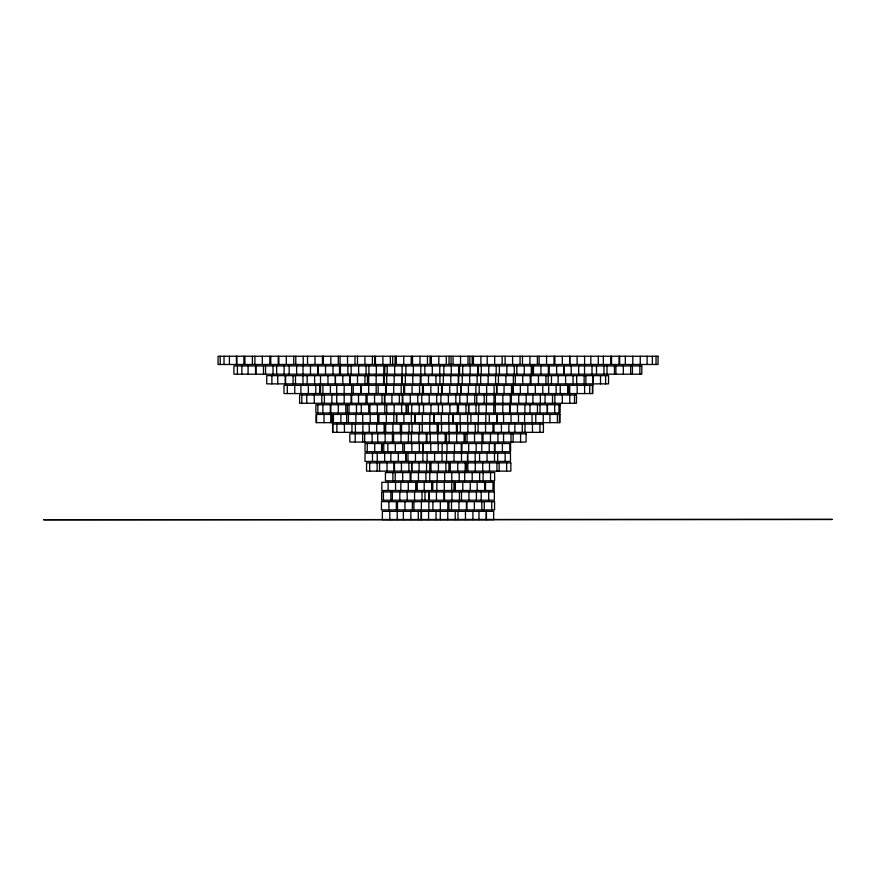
<?xml version="1.0" encoding="UTF-8"?>
<svg xmlns="http://www.w3.org/2000/svg" width="876" height="876" viewBox="0 0 876 876"><rect width="100%" height="100%" fill="white"/><g stroke="black" fill="none" stroke-linecap="round" stroke-linejoin="round"><path stroke-width="1.31" d="M493.703 519.599L382.363 519.599L382.363 511.354L493.703 511.354L493.637 519.599M656.036 356.247L656.036 364.482M652.379 356.247L652.379 364.482M647.101 356.247L647.101 364.482M640.247 356.247L640.247 364.482M639.874 365.938L639.874 374.183M632.79 356.247L632.79 364.482M632.417 365.938L632.417 374.183M630.611 365.938L630.611 374.183M625.333 356.247L625.333 364.482M623.362 365.938L623.362 374.183M619.65 356.247L619.65 364.482M619.003 356.247L619.003 364.482M615.905 365.938L615.905 374.183M614.459 365.938L614.459 374.183M611.547 356.247L611.547 364.482M610.813 356.247L610.813 364.482M606.991 365.938L606.991 374.183M605.623 375.64L605.623 383.874M603.969 365.938L603.969 374.183M603.356 356.247L603.356 364.482M600.52 375.64L600.52 383.874M598.297 356.247L598.297 364.482M596.512 365.938L596.512 374.183M593.326 375.64L593.326 383.874M593.063 375.64L593.063 383.874M592.439 385.33L592.439 393.565M592.001 365.938L592.001 374.183M590.84 356.247L590.84 364.482M589.723 385.33L589.723 393.565M585.869 375.64L585.869 383.874M584.588 356.247L584.588 364.482M584.544 365.938L584.544 374.183M584.62 385.33L584.62 393.565M584.139 375.64L584.139 383.874M578.664 365.938L578.664 374.183M577.131 356.247L577.131 364.482M577.164 385.33L577.164 393.565M576.671 375.64L576.671 383.874M574.503 395.021L574.503 403.267M573.068 375.64L573.068 383.874M571.207 365.938L571.207 374.183M569.794 356.247L569.794 364.482M569.707 385.33L569.707 393.565M569.772 395.021L569.772 403.267M569.674 356.247L569.674 364.482M568.633 385.33L568.633 393.565M567.703 385.33L567.703 393.565M565.6 375.64L565.6 383.874M564.078 365.938L564.078 374.183M563.739 365.938L563.739 374.183M562.326 356.247L562.326 364.482M562.315 395.021L562.315 403.267M560.246 385.33L560.246 393.565M559.435 414.414L559.435 422.648M558.965 404.723L558.965 412.957M558.143 375.64L558.143 383.874M557.41 414.414L557.41 422.648M556.621 365.938L556.621 374.183M556.15 385.33L556.15 393.565M554.869 356.247L554.869 364.482M554.858 395.021L554.858 403.267M554.705 404.723L554.705 412.957M554.015 356.247L554.015 364.482M552.526 395.021L552.526 403.267M551.453 375.64L551.453 383.874M549.953 414.414L549.953 422.648M549.164 365.938L549.164 374.183M548.694 385.33L548.694 393.565M548.398 365.938L548.398 374.183M548.19 375.64L548.19 383.874M547.467 404.723L547.467 412.957M547.248 404.723L547.248 412.957M546.558 356.247L546.558 364.482M545.923 375.64L545.923 383.874M545.069 395.021L545.069 403.267M543.24 414.414L543.24 422.648M542.791 385.33L542.791 393.565M540.941 365.938L540.941 374.183M540.372 395.021L540.372 403.267M540.01 404.723L540.01 412.957M539.923 424.104L539.923 432.35M539.101 356.247L539.101 364.482M538.466 375.64L538.466 383.874M537.393 356.247L537.393 364.482M537.448 404.723L537.448 412.957M535.784 414.414L535.784 422.648M535.324 385.33L535.324 393.565M533.473 365.938L533.473 374.183M532.915 395.021L532.915 403.267M532.466 424.104L532.466 432.35M532.006 365.938L532.006 374.183M532.039 414.414L532.039 422.648M531.743 365.938L531.743 374.183M531.305 365.938L531.305 374.183M531.009 375.64L531.009 383.874M530.221 375.64L530.221 383.874M529.936 356.247L529.936 364.482M529.991 404.723L529.991 412.957M527.823 385.33L527.867 393.565M526.202 395.021L526.202 403.267M524.998 424.104L524.998 432.35M524.921 404.723L524.921 412.957M524.582 414.414L524.582 422.648M524.286 365.938L524.286 374.183M522.753 375.64L522.753 383.874M522.479 356.247L522.479 364.482M522.304 424.104L522.304 432.35M520.585 433.806L520.585 442.041M520.366 385.33L520.366 393.565M520.059 356.247L520.059 364.482M518.745 395.021L518.745 403.267M518.482 414.414L518.482 422.648M517.453 404.723L517.453 412.957M516.829 365.938L516.829 374.183M515.296 375.64L515.296 383.874M514.847 424.104L514.847 432.35M514.289 365.938L514.289 374.183M513.369 375.64L513.369 383.874M513.292 385.33L513.292 393.565M513.128 433.806L513.128 442.041M512.909 385.33L512.909 393.565M512.602 356.247L512.602 364.482M511.507 385.33L511.507 393.565M511.277 395.021L511.277 403.267M511.026 414.414L511.026 422.648M511.026 433.806L511.026 442.041M510.303 395.021L510.303 403.267M510.215 404.723L510.215 412.957M509.996 404.723L509.996 412.957M509.876 443.497L509.876 451.731M508.868 424.104L508.868 432.35M506.832 365.938L506.832 374.183M506.624 462.889L506.624 471.124M505.901 375.64L505.901 383.874M505.102 356.247L505.134 364.482M505.134 453.188L505.134 461.433M504.05 385.33L504.05 393.565M503.569 414.414L503.569 422.648M503.558 433.806L503.558 442.041M502.846 395.021L502.846 403.267M502.758 404.723L502.758 412.957M502.408 443.497L502.408 451.731M502.134 356.247L502.134 364.482M501.411 424.104L501.411 432.35M499.375 365.938L499.375 374.183M499.167 462.889L499.167 471.124M498.444 375.64L498.444 383.874M497.929 433.806L497.929 442.041M497.678 453.188L497.678 461.433M497.207 414.414L497.207 422.648M496.966 462.889L496.966 471.124M496.867 385.33L496.867 393.565M496.747 414.414L496.747 422.648M496.582 385.33L496.582 393.565M496.199 365.938L496.199 374.183M495.597 375.64L495.597 383.874M495.389 395.021L495.389 403.267M495.301 404.723L495.301 412.957M494.951 443.497L494.951 451.731M494.677 356.247L494.677 364.482M494.458 443.497L494.458 451.731M494.502 453.188L494.502 461.433M494.108 385.33L494.108 393.565M493.976 395.021L493.976 403.267M493.954 424.104L493.954 432.35M493.757 404.723L493.757 412.957M492.991 424.104L492.991 432.35M493.002 482.271L493.002 490.516M491.721 501.663L491.721 509.898M490.56 472.58L490.56 480.815M490.461 433.806L490.461 442.041M489.509 462.889L489.509 471.124M489.29 414.414L489.29 422.648M489.224 443.497L489.224 451.731M488.742 365.938L488.742 374.183M488.666 491.962L488.666 500.207M488.14 375.64L488.14 383.874M487.209 356.247L487.209 364.482M487.045 453.188L487.045 461.433M486.64 385.33L486.64 393.565M486.509 395.021L486.509 403.267M486.3 404.723L486.3 412.957M486.432 511.354L486.432 519.599M486.246 511.354L486.246 519.599M485.808 414.414L485.808 422.648M485.534 424.104L485.534 432.35M485.545 482.271L485.545 490.516M484.614 482.271L484.614 490.516M484.187 395.021L484.187 403.267M484.264 501.663L484.264 509.898M483.103 472.58L483.103 480.815M483.005 433.806L483.005 442.041M482.731 462.889L482.731 471.124M481.997 433.806L481.997 442.041M481.767 443.497L481.767 451.731M481.833 501.663L481.833 509.898M481.274 365.938L481.274 374.183M481.209 491.962L481.209 500.207M480.913 356.247L480.913 364.482M480.672 375.64L480.672 383.874M479.577 453.188L479.577 461.433M479.654 472.58L479.654 480.815M479.183 385.33L479.183 393.565M478.833 404.723L478.833 412.957M478.975 511.354L478.975 519.599M478.395 365.938L478.395 374.183M478.351 414.414L478.351 422.648M478.077 424.104L478.077 432.35M477.628 365.938L477.628 374.183M477.146 375.64L477.146 383.874M477.157 482.271L477.157 490.516M476.73 395.021L476.73 403.267M476.402 491.962L476.402 500.207M476.161 443.497L476.161 451.731M475.898 385.33L475.898 393.565M475.975 404.723L475.975 412.957M475.296 424.104L475.296 432.35M475.175 453.188L475.175 461.433M475.274 462.889L475.274 471.124M474.737 395.021L474.737 403.267M474.54 433.806L474.54 442.041M474.376 501.663L474.376 509.898M473.456 356.247L473.456 364.482M472.92 511.354L472.92 519.599M472.186 356.247L472.186 364.482M472.197 472.58L472.197 480.815M470.894 414.414L470.894 422.648M470.259 482.271L470.259 490.516M470.171 365.938L470.171 374.183M469.843 356.247L469.843 364.482M469.689 375.64L469.689 383.874M468.791 404.723L468.791 412.957M468.945 491.962L468.945 500.207M468.704 443.497L468.704 451.731M468.441 385.33L468.441 393.565M468.518 404.723L468.518 412.957M467.992 356.247L467.992 364.482M467.839 424.104L467.839 432.35M467.718 453.188L467.718 461.433M467.817 462.889L467.817 471.124M467.587 414.414L467.587 422.648M467.499 453.188L467.499 461.433M467.28 395.021L467.28 403.267M467.083 433.806L467.083 442.041M466.919 501.663L466.919 509.898M466.448 462.889L466.448 471.124M466.415 501.663L466.415 509.898M465.966 404.723L465.966 412.957M465.463 511.354L465.463 519.599M465.255 433.806L465.255 442.041M465.189 462.889L465.189 471.124M464.729 472.58L464.729 480.815M464.105 433.806L464.105 442.041M462.802 482.271L462.802 490.516M462.703 365.938L462.703 374.183M462.232 375.64L462.232 383.874M461.937 443.497L461.937 451.731M461.488 453.188L461.488 461.433M461.488 491.962L461.488 500.207M461.247 443.497L461.247 451.731M460.984 385.33L460.984 393.565M460.634 385.33L460.634 393.565M460.535 356.247L460.535 364.482M460.371 424.104L460.371 432.35M460.13 414.414L460.13 422.648M459.823 395.021L459.823 403.267M459.539 365.938L459.539 374.183M459.44 491.962L459.44 500.207M459.155 472.58L459.232 480.815M458.958 501.663L458.958 509.898M458.761 365.938L458.761 374.183M458.674 375.64L458.674 383.874M458.509 404.723L458.509 412.957M458.268 375.64L458.268 383.874M457.995 511.354L457.995 519.599M457.721 462.889L457.721 471.124M457.36 404.723L457.36 412.957M457.206 385.33L457.206 393.565M457.272 424.104L457.272 432.35M456.648 433.806L456.648 442.041M456.451 424.104L456.451 432.35M455.827 395.021L455.827 403.267M455.334 482.271L455.334 490.516M455.224 511.354L455.224 519.599M454.48 443.497L454.48 451.731M454.535 482.271L454.535 490.516M454.031 453.188L454.031 461.433M454.064 482.271L454.064 490.516M453.286 414.414L453.286 422.648M453.067 356.247L453.067 364.482M452.673 414.414L452.673 422.648M451.972 491.962L451.972 500.207M451.775 472.58L451.775 480.815M451.753 482.271L451.753 490.516M451.501 501.663L451.501 509.898M451.293 365.938L451.293 374.183M451.041 356.247L451.041 364.482M450.811 375.64L450.811 383.874M450.264 462.889L450.264 471.124M449.903 404.723L449.903 412.957M449.738 385.33L449.738 393.565M449.191 433.806L449.191 442.041M449.038 356.247L449.038 364.482M448.983 424.104L448.983 432.35M448.939 462.889L448.939 471.124M448.939 501.663L448.939 509.898M448.764 414.414L448.764 422.648M448.37 395.021L448.37 403.267M447.811 501.663L447.811 509.898M447.767 511.354L447.767 519.599M447.023 443.497L447.023 451.731M446.563 453.188L446.563 461.433M446.475 433.806L446.475 442.041M446.278 356.247L446.278 364.482M445.884 462.889L445.884 471.124M445.205 433.806L445.205 442.041M444.669 472.58L444.669 480.815M444.515 491.962L444.515 500.207M444.296 482.271L444.296 490.516M443.836 365.938L443.836 374.183M443.913 491.962L443.913 500.207M443.355 375.64L443.355 383.874M442.446 404.723L442.446 412.957M442.281 385.33L442.281 393.565M442.139 443.497L442.139 451.731M442.041 453.188L442.041 461.433M441.592 385.33L441.592 393.565M441.526 424.104L441.526 432.35M441.307 414.414L441.307 422.648M440.902 395.021L440.902 403.267M440.354 501.663L440.354 509.898M440.31 511.354L440.31 519.599M439.763 365.938L439.763 374.183M439.938 375.64L439.938 383.874M438.81 356.247L438.81 364.482M438.307 385.33L438.307 393.565M438.394 404.723L438.427 412.957M438.383 424.104L438.383 432.35M438.427 462.889L438.427 471.124M438.208 443.497L438.208 451.731M437.748 433.806L437.748 442.041M437.212 472.58L437.212 480.815M437.179 424.104L437.179 432.35M436.686 395.021L436.686 403.267M436.828 482.271L436.828 490.516M436.445 491.962L436.445 500.207M435.963 375.64L435.963 383.874M436.051 511.354L436.051 519.599M434.584 453.188L434.584 461.433M434.047 414.414L434.047 422.648M433.839 414.414L433.839 422.648M432.886 501.663L432.886 509.898M432.755 482.271L432.755 490.516M432.306 365.938L432.306 374.183M431.649 482.271L431.649 490.516M431.353 356.247L431.353 364.482M430.85 385.33L430.85 393.565M430.959 404.723L430.959 412.957M430.97 462.889L430.97 471.124M430.751 443.497L430.751 451.731M430.291 433.806L430.291 442.041M430.05 356.247L430.05 364.482M429.842 414.414L429.842 422.648M429.766 462.889L429.766 471.124M429.755 472.58L429.755 480.815M429.722 424.104L429.722 432.35M429.229 395.021L429.229 403.267M429.207 491.962L429.207 500.207M428.988 491.962L428.988 500.207M428.846 501.663L428.846 509.898M428.495 375.64L428.495 383.874M428.583 511.354L428.583 519.599M427.444 356.247L427.444 364.482M427.127 453.188L427.127 461.433M426.94 433.806L426.94 442.041M426.546 462.889L426.546 471.124M426.327 433.806L426.327 442.041M425.922 472.58L425.922 480.815M424.838 365.938L424.838 374.183M424.97 491.962L424.97 500.207M424.192 482.271L424.192 490.516M423.393 385.33L423.393 393.565M423.502 404.723L423.502 412.957M423.294 443.497L423.294 451.731M423.086 443.497L423.086 451.731M422.9 453.188L422.9 461.433M422.473 385.33L422.473 393.565M422.385 414.414L422.385 422.648M422.254 424.104L422.254 432.35M422.024 491.962L422.024 500.207M421.772 395.021L421.772 403.267M421.378 501.663L421.378 509.898M421.476 511.354L421.476 519.599M421.038 375.64L421.038 383.874M421.126 511.354L421.126 519.599M420.819 365.938L420.819 374.183M420.261 375.64L420.261 383.874M419.987 356.247L419.987 364.482M419.527 385.33L419.527 393.565M419.484 424.104L419.484 432.35M419.33 443.497L419.33 451.731M419.199 404.723L419.199 412.957M419.089 462.889L419.089 471.124M418.859 433.806L418.859 442.041M418.465 472.58L418.465 480.815M418.301 511.354L418.301 519.599M417.743 395.021L417.743 403.267M415.739 482.271L415.739 490.516M415.443 453.188L415.443 461.433M414.961 414.414L414.961 422.648M414.928 414.414L414.928 422.648M414.556 491.962L414.556 500.207M413.921 501.663L413.921 509.898M413.363 365.938L413.363 374.183M412.793 375.64L412.793 383.874M412.53 356.247L412.53 364.482M412.399 501.663L412.399 509.898M412.07 385.33L412.07 393.565M412.027 424.104L412.027 432.35M411.873 443.497L411.873 451.731M411.851 462.889L411.851 471.124M411.742 404.723L411.742 412.957M411.632 462.889L411.632 471.124M411.359 414.414L411.359 422.648M411.402 433.806L411.402 442.041M411.194 356.247L411.194 364.482M410.997 472.58L410.997 480.815M410.844 511.354L410.844 519.599M410.286 395.021L410.286 403.267M410.143 472.58L410.143 480.815M409.037 424.104L409.037 432.35M408.895 462.889L408.895 471.124M408.468 433.806L408.391 442.041M408.336 404.723L408.336 412.957M408.282 482.271L408.282 490.516M407.986 453.188L407.986 461.433M407.099 491.962L407.274 500.207M406.76 404.723L406.76 412.957M406.07 404.723L406.07 412.957M405.895 365.938L405.895 374.183M405.336 375.64L405.336 383.874M404.942 501.663L404.942 509.898M404.613 385.33L404.613 393.565M404.416 443.497L404.416 451.731M403.902 414.414L403.902 422.648M403.737 356.247L403.737 364.482M403.694 385.33L403.694 393.565M403.376 511.354L403.376 519.599M402.818 395.021L402.818 403.267M402.774 443.497L402.774 451.731M402.686 472.58L402.686 480.815M402.303 375.64L402.303 383.874M402.259 395.021L402.259 403.267M402.106 365.938L402.106 374.183M401.635 375.64L401.635 383.874M401.635 404.723L401.635 412.957M401.58 424.104L401.58 432.35M401.438 462.889L401.438 471.124M401.186 385.33L401.186 393.565M401.011 433.806L401.011 442.041M400.825 482.271L400.825 490.516M400.321 424.104L400.321 432.35M399.806 491.962L399.806 500.207M399.379 395.021L399.379 403.267M398.306 453.188L398.306 461.433M397.485 501.663L397.485 509.898M397.233 511.354L397.233 519.599M396.762 414.414L396.762 422.648M396.434 414.414L396.434 422.648M396.357 501.663L396.357 509.898M396.28 356.247L396.28 364.482M395.558 482.271L395.558 490.516M395.317 443.497L395.317 451.731M395.229 472.58L395.229 480.815M395.098 356.247L395.098 364.482M394.649 365.938L394.649 374.183M394.485 462.889L394.485 471.124M394.167 375.64L394.167 383.874M394.178 404.723L394.178 412.957M393.97 462.889L393.97 471.124M393.795 414.414L393.795 422.648M393.718 385.33L393.718 393.565M393.554 433.806L393.554 442.041M392.864 424.104L392.864 432.35M392.897 472.58L392.897 480.815M392.678 356.247L392.678 364.482M392.612 433.806L392.612 442.041M392.47 433.806L392.47 442.041M392.349 491.962L392.349 500.207M391.922 395.021L391.922 403.267M390.871 491.962L390.871 500.207M390.849 453.188L390.849 461.433M390.357 356.247L390.357 364.482M389.765 511.354L389.831 519.599M388.9 501.663L388.9 509.898M388.101 482.271L388.101 490.516M387.86 443.497L387.86 451.731M387.192 365.938L387.192 374.183M387.028 462.889L387.028 471.124M386.71 375.64L386.71 383.874M386.71 404.723L386.71 412.957M386.338 414.414L386.338 422.648M386.261 385.33L386.261 393.565M385.637 385.33L385.637 393.565M385.637 424.104L385.637 432.35M385.396 424.104L385.396 432.35M385.144 433.806L385.144 442.041M384.783 365.938L384.783 374.183M384.805 395.021L384.805 403.267M384.783 404.723L384.783 412.957M384.695 453.188L384.695 461.433M384.465 395.021L384.465 403.267M384.148 424.104L384.148 432.35M384.027 375.64L384.027 383.874M383.798 365.938L383.798 374.183M383.776 443.497L383.776 451.731M383.6 375.64L383.6 383.874M383.414 491.962L383.414 500.207M382.9 356.247L382.9 364.482M382.177 443.497L382.177 451.731M382.002 395.021L382.002 403.267M381.542 443.497L381.542 451.731M379.571 462.889L379.571 471.124M378.881 414.414L378.881 422.648M378.18 385.33L378.18 393.565M377.655 414.414L377.655 422.648M377.687 433.806L377.687 442.041M377.326 404.723L377.326 412.957M377.238 453.188L377.238 461.433M377.151 462.889L377.151 471.124M376.691 424.104L376.691 432.35M376.341 365.938L376.341 374.183M376.143 375.64L376.143 383.874M376.165 385.33L376.165 393.565M375.443 356.247L375.443 364.482M374.643 356.247L374.643 364.482M374.72 443.497L374.72 451.731M374.545 395.021L374.545 403.267M372.475 453.188L372.475 461.433M372.388 356.247L372.388 364.482M372.136 433.806L372.136 442.041M370.187 414.414L370.187 422.648M369.869 404.723L369.869 412.957M369.694 462.889L369.694 471.124M369.234 424.104L369.234 432.35M368.884 365.938L368.884 374.183M368.676 375.64L368.676 383.874M368.697 385.33L368.697 393.565M368.763 404.723L368.763 412.957M367.438 375.64L367.438 383.874M367.252 443.497L367.252 451.731M367.088 395.021L367.088 403.267M366.069 365.938L366.069 374.183M365.982 395.021L365.982 403.267M364.974 375.64L364.974 383.874M364.931 356.247L364.931 364.482M364.679 433.806L364.679 442.041M362.872 424.104L362.872 432.35M362.73 414.414L362.73 422.648M362.675 433.806L362.675 442.041M361.306 404.723L361.306 412.957M361.24 385.33L361.24 393.565M360.704 385.33L360.704 393.565M358.613 365.938L358.613 374.183M358.525 395.021L358.525 403.267M357.474 356.247L357.474 364.482M357.507 375.64L357.507 383.874M356.477 404.723L356.477 412.957M355.886 414.414L355.886 422.648M355.415 424.104L355.415 432.35M355.218 433.806L355.218 442.041M354.999 356.247L354.999 364.482M353.236 385.33L353.236 393.565M351.944 424.104L351.944 432.35M351.637 385.33L351.637 393.565M351.648 395.021L351.648 403.267M351.156 365.938L351.156 374.183M351.068 395.021L351.068 403.267M350.28 375.64L350.28 383.874M350.05 375.64L350.05 383.874M349.02 404.723L349.02 412.957M348.429 414.414L348.429 422.648M347.871 365.938L347.871 374.183M347.531 356.247L347.531 364.482M347.323 404.723L347.323 412.957M346.666 414.414L346.666 422.648M345.779 404.723L345.779 412.957M344.334 424.104L344.487 432.35M344.169 385.33L344.169 393.565M344.191 395.021L344.191 403.267M342.823 375.64L342.823 383.874M340.884 414.414L340.884 422.648M340.414 365.938L340.414 374.183M340.074 356.247L340.074 364.482M339.505 365.938L339.505 374.183M338.3 356.247L338.3 364.482M338.311 404.723L338.311 412.957M336.866 424.104L336.866 432.35M336.712 385.33L336.712 393.565M336.734 395.021L336.734 403.267M335.442 375.64L335.442 383.874M335.355 375.64L335.355 383.874M333.428 414.414L333.428 422.648M332.99 365.938L332.99 374.183M332.847 424.104L332.847 432.35M332.311 414.414L332.311 422.648M331.862 395.021L331.862 403.267M331.478 414.414L331.478 422.648M330.843 356.247L330.843 364.482M330.854 404.723L330.854 412.957M330.931 414.414L330.931 422.648M330.394 385.33L330.394 393.565M330.34 404.723L330.34 412.957M327.974 375.64L327.974 383.874M325.533 365.938L325.533 374.183M324.405 395.021L324.405 403.267M324.021 414.414L324.021 422.648M323.386 356.247L323.386 364.482M322.937 385.33L322.937 393.565M322.883 404.723L322.883 412.957M322.456 356.247L322.456 364.482M321.799 395.021L321.799 403.267M320.517 375.64L320.517 383.874M320.572 385.33L320.572 393.565M319.598 385.33L319.598 393.565M318.076 365.938L318.076 374.183M317.955 365.938L317.955 374.183M317.835 404.723L317.835 412.957M316.565 414.414L316.565 422.648M315.798 385.33L315.798 393.565M314.999 356.247L314.999 364.482M314.626 375.64L314.626 383.874M314.199 395.021L314.331 403.267M310.487 365.938L310.487 374.183M308.341 385.33L308.341 393.565M307.531 356.247L307.531 364.482M307.169 375.64L307.169 383.874M306.742 395.021L306.742 403.267M303.238 356.247L303.238 364.482M303.03 365.938L303.03 374.183M302.943 375.64L302.943 383.874M301.793 395.021L301.793 403.267M300.884 385.33L300.884 393.565M296.635 365.938L296.635 374.183M295.781 356.247L295.781 364.482M295.486 375.64L295.486 383.874M294.763 385.33L294.763 393.565M293.756 356.247L293.756 364.482M293.088 375.64L293.088 383.874M289.179 365.938L289.179 374.183M287.306 385.33L287.306 393.565M286.299 356.247L286.299 364.482M285.631 375.64L285.631 383.874M285.193 375.64L285.193 383.874M284.109 365.938L284.109 374.183M278.842 356.247L278.842 364.482M278.25 356.247L278.25 364.482M277.736 375.64L277.736 383.874M276.652 365.938L276.652 374.183M273.016 365.938L273.016 374.183M271.899 375.64L271.899 383.874M270.783 356.247L270.783 364.482M269.808 356.247L269.808 364.482M265.559 365.938L265.559 374.183M263.468 365.938L263.468 374.183M262.34 356.247L262.34 364.482M256.011 365.938L256.011 374.183M255.54 365.938L255.54 374.183M254.883 356.247L254.883 364.482M252.387 356.247L252.387 364.482M248.083 365.938L248.083 374.183M244.919 356.247L244.919 364.482M243.878 356.247L243.878 364.482M241.864 365.938L241.864 374.183M237.407 365.938L237.407 374.183M236.892 356.247L236.892 364.482M236.421 356.247L236.421 364.482M229.424 356.247L229.424 364.482M224.015 356.247L224.015 364.482M220.215 356.247L220.215 364.482M658.04 356.247L218.069 356.247L218.069 364.482L658.04 364.482L658.04 356.247M641.801 365.938L233.925 365.938L233.925 374.183L641.801 374.183L641.801 365.938M608.546 375.64L266.731 375.64L266.731 383.874L608.546 383.874L608.546 375.64M592.756 385.33L283.999 385.33L283.999 393.565L592.756 393.565L592.756 385.33M576.474 395.021L299.581 395.021L299.581 403.267L576.474 403.267L576.474 395.021M560.125 404.723L315.875 404.723L315.875 412.957L560.125 412.957L560.125 404.723M559.983 414.414L316.017 414.414L316.017 422.648L559.983 422.648L559.983 414.414M543.416 424.104L332.584 424.104L332.584 432.35L543.416 432.35L543.416 424.104M526.093 433.806L349.82 433.806L349.82 442.041L526.093 442.041L526.093 433.806M510.577 443.497L365.04 443.497L365.04 451.731L510.577 451.731L510.577 443.497M510.467 453.188L365.018 453.188L365.018 461.433L510.467 461.433L510.467 453.188M510.85 462.889L366.551 462.889L366.551 471.124L510.85 471.124L510.85 462.889M494.611 472.58L385.44 472.58L385.44 480.815L494.611 480.815L494.611 472.58M494.163 482.271L381.837 482.271L381.837 490.516L494.163 490.516L494.163 482.271M494.349 491.962L381.651 491.962L381.651 500.207L494.349 500.207L494.349 491.962M494.557 501.663L381.443 501.663L381.443 509.898L494.557 509.898L494.557 501.663M832.2 519.435L43.8 519.753L832.2 519.435M416.823 490.516L416.823 482.271L416.724 490.516M405.84 461.433L405.84 453.188L405.763 461.433"/></g></svg>
